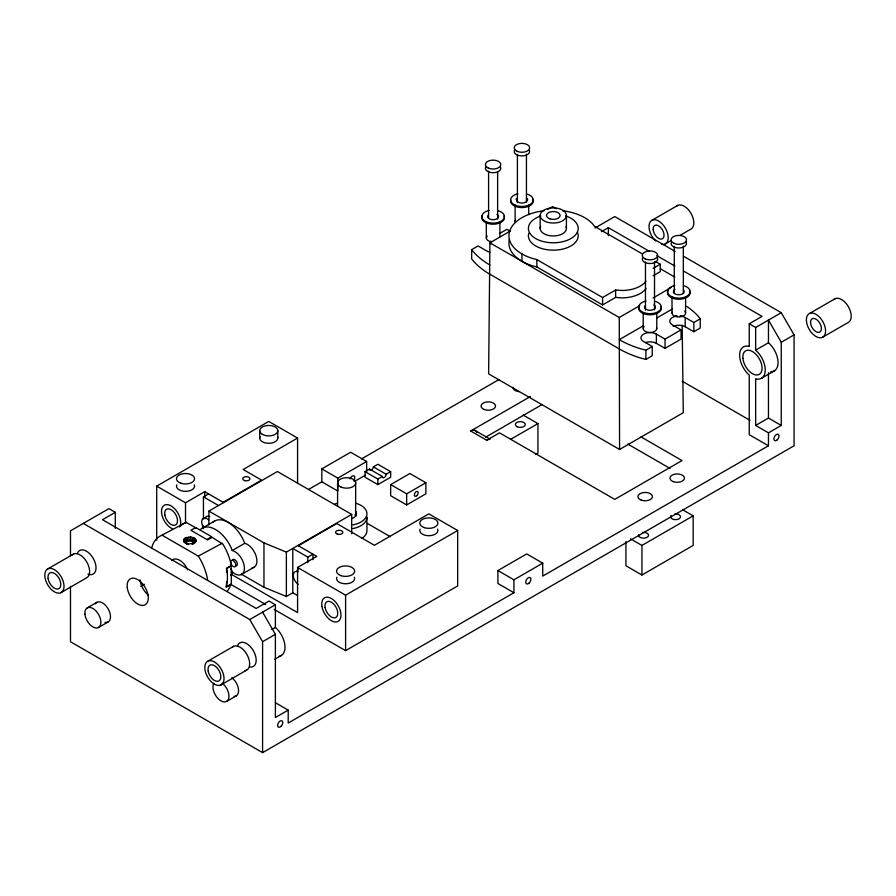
<?xml version="1.0" encoding="UTF-8"?>
<svg xmlns="http://www.w3.org/2000/svg" width="896" height="896" viewBox="0 0 896 896"><rect width="100%" height="100%" fill="white"/><g stroke="black" fill="none" stroke-linecap="round" stroke-linejoin="round"><path stroke-width="1.34" d="M203.448 519.042L203.448 496.854L208.578 493.898M208.891 524.955L208.891 511.09L277.413 471.531L351.691 514.416L351.691 533.826M297.405 595.459L292.779 592.794L286.373 596.49L263.962 587.25L263.962 542.886L208.891 511.09M286.373 596.49L286.373 552.126L351.691 514.416M292.779 592.794L292.779 548.43L307.821 557.11L312.95 554.154L312.95 559.698M190.792 537.04L185.326 537.925L183.546 539.829L184.162 541.99L187.174 544.141L186.166 542.371L188.093 540.938L190.299 540.781L190.792 537.04L194.286 538.104L196.067 540.086L195.451 542.226L192.304 544.242L195.451 542.226M151.637 547.904L152.331 545.698A40.746 24.338 61.8 0 1 161.47 535.438L186.122 522.346L196.202 528.158M190.299 540.781L191.386 541.005L192.685 537.421M192.965 543.749L196.067 541.184M191.386 541.005L192.304 541.386L194.286 538.104M193.312 543.155L192.965 541.912L195.451 539.022M193.312 542.517L196.067 540.086M645.467 342.541A9.061 5.23 0 0 1 656.398 343.37L665.045 348.365L681.05 339.125L681.05 329.874L665.045 339.125L656.398 334.13A9.061 5.23 0 0 0 643.586 334.13A9.061 5.23 0 0 0 643.586 341.522L652.232 346.517L652.232 355.757L645.893 359.419L640.898 358.098A88.749 51.24 0 0 1 619.259 348.914L489.91 274.243A88.749 51.24 0 0 1 472.45 259.93L471.666 258.888L471.666 249.648L478.061 245.963L486.707 250.947A9.061 5.23 0 0 0 489.866 252.134M500.013 233.285L506.878 229.32L510.115 231.19M682.17 325.192L683.29 412.698L619.573 449.478L488.622 373.878L489.91 242.816L510.418 230.966M547.837 209.373L552.664 206.584L556.214 208.634M594.978 227.998L614.768 216.563L675.091 251.395M156.699 540.198L156.699 486.125L268.755 421.434L297.573 438.066L297.573 483.168M115.304 528.338L115.304 512.322L102.502 519.714L256.178 608.451L268.99 601.048L275.397 604.744L275.397 627.435L276.147 628.096A18.11 10.461 60 0 1 284.894 645.355A18.11 10.461 60 0 1 279.048 656.32M601.384 231.694L608.373 227.662L649.51 251.418M47.981 568.803L73.595 554.019M652.176 220.147L677.79 205.363M156.699 486.125L185.517 502.768L204.725 491.68L223.619 502.589M297.573 438.066L243.152 469.493L261.554 480.122L223.138 502.309M60.827 592.715A13.586 7.84 60 0 0 57.378 571.928A13.586 7.84 60 0 0 45.013 577.64A13.586 7.84 60 0 0 60.827 592.715L86.442 577.92A13.586 7.84 60 0 0 86.442 561.445A13.586 7.84 60 0 0 72.251 554.971M665.034 244.059L670.846 240.699M680.165 235.323L690.637 229.264A13.586 7.84 60 0 0 690.637 212.789A13.586 7.84 60 0 0 676.446 206.315M202.149 528.237L214.637 521.024M544.074 210.728A44.374 25.614 0 0 0 509.309 232.445A44.374 25.614 0 0 0 533.154 258.619L536.85 259.571L602.605 297.528L615.63 290.013L621.813 290.483A26.208 15.131 0 0 0 646.038 281.142M653.139 268.363L660.24 264.253L660.24 271.656L653.139 275.755M509.477 239.176A44.374 25.614 0 0 0 533.154 266.011L536.85 266.963L602.605 304.92L615.63 297.405L621.813 297.875A26.208 15.131 0 0 0 646.038 288.534M366.643 461.496L337.826 478.128L337.826 491.064L321.821 481.824L321.821 468.888L350.627 452.256L366.643 461.496L366.643 471.845M87.237 607.891L96.835 602.336M140.762 586.365L144.379 584.27M308.538 489.496L321.821 481.824M361.491 458.92L499.106 379.478M489.91 242.816L619.259 317.498L639.766 305.648M653.05 297.987L671.149 287.538M365.042 471.654L369.522 469.067L382.334 476.459A2.71 1.568 -60 0 0 384.25 477.568A2.71 1.568 -60 0 0 386.165 474.253L390.656 471.654L390.656 477.21L377.843 484.602L365.042 477.21L365.042 471.654L377.843 479.058L382.334 476.459M370.485 470.434A2.71 1.568 -60 0 0 373.363 466.861L377.843 464.262L390.656 471.654M98.56 627.491L108.158 621.947M200.2 529.738A26.936 15.557 60 0 1 231.022 547.534L232.243 550.525L244.731 543.312L246.31 543.838A13.586 7.84 60 0 1 256.446 557.301A13.586 7.84 60 0 1 252.112 567.829M354.637 481.365L365.445 475.126M643.395 325.741L619.259 339.674A88.749 51.24 0 0 0 640.898 348.858L645.893 350.179L652.232 346.517M656.667 318.08L672.358 309.019M489.91 439.376A9.061 5.23 -60 0 0 486.707 440.238L470.691 430.998L530.432 396.502M390.656 484.602L409.864 473.514L425.869 482.754L425.869 493.842L406.661 504.93L390.656 495.69L390.656 484.602L406.661 493.842L425.869 482.754M241.248 574.616L253.736 567.403M485.554 437.203L542.293 404.443M298.379 545.742L336.795 523.566L374.416 545.283L428.848 513.856L457.666 530.499L457.666 585.95L345.598 650.642L274.154 609.403M486.707 440.238L499.509 432.846L614.768 499.386L682.013 460.566L641.066 436.934M680.221 316.03A9.061 5.23 0 0 1 685.205 317.498L693.851 322.482L700.235 318.797L698.376 316.467A88.749 51.24 0 0 0 686.75 306.41M673.109 326.368A9.061 5.23 0 0 1 685.205 326.738L693.851 331.733L700.235 328.048L700.235 318.797M510.53 439.421L537.936 423.595L537.936 453.174L535.55 454.552M231.302 574.302L297.573 612.573L297.573 567.459L316.781 556.371L297.898 545.474M70.482 586.264L70.482 641.726L262.584 752.629L794.069 445.782L794.069 334.869L781.256 312.693L755.653 327.477L755.653 350.157L756.403 350.818A18.11 10.461 60 0 1 765.251 369.992A18.11 10.461 60 0 1 756.403 378.952L755.653 378.739L755.653 425.443L768.454 432.846L768.454 445.782L749.246 434.694L749.246 375.043L748.485 374.382A18.11 10.461 60 0 1 739.637 355.208A18.11 10.461 60 0 1 748.485 346.248L749.246 346.461L749.246 323.781L762.048 316.389L683.39 270.973M83.294 523.421L249.782 619.539L275.397 604.744M809.558 313.466L835.173 298.67M207.995 661.102L233.61 646.318M271.902 629.451L275.397 627.435M755.653 350.157L768.454 342.765L768.454 320.085L781.256 342.261L781.256 425.443L768.454 432.846M262.584 752.629L262.584 641.715L275.397 634.323L262.584 612.147M781.256 342.261L794.069 334.869M297.573 567.459L345.598 595.19L457.666 530.499M822.405 337.366A13.586 7.84 60 0 0 818.944 316.579A13.586 7.84 60 0 0 806.59 322.302A13.586 7.84 60 0 0 822.405 337.366L848.019 322.582A13.586 7.84 60 0 0 848.019 306.096A13.586 7.84 60 0 0 833.829 299.622M220.853 685.014A13.586 7.84 60 0 0 217.392 664.216A13.586 7.84 60 0 0 205.027 669.939A13.586 7.84 60 0 0 220.853 685.014L246.467 670.219M274.546 659.422L281.523 655.379M761.779 378.112L774.592 370.72M226.621 701.434L236.23 695.89M542.73 563.158L513.923 579.802L513.923 592.738L497.907 583.498L497.907 570.55L526.725 553.918L542.73 563.158L542.73 576.094L768.454 445.782M755.653 425.443L768.454 418.051L781.256 425.443M513.923 592.738L288.198 723.05L288.198 710.114L275.397 717.506L275.397 634.323M630.504 538.832L641.939 545.429L693.168 515.861L693.168 545.429L641.939 575.008L625.923 565.768L625.923 541.565M207.413 539.974L212.206 537.398L222.902 544.174A40.746 24.338 61.8 0 1 231.134 564.469L231.358 584.17L226.554 586.88L226.554 581.616M162.131 535.226L198.285 556.091L222.286 543.222M194.286 543.099L188.821 543.973L185.326 542.909M186.122 522.346L185.472 522.57A40.746 24.338 61.8 0 0 180.701 525.75M232.243 550.525L233.822 551.051A13.586 7.84 60 0 1 244.429 568.21A13.586 7.84 60 0 1 233.822 573.115L232.243 571.816M263.962 542.886L286.373 552.126M683.536 256.267L781.256 312.693M656.768 255.606L674.923 266.078M642.309 253.904L594.485 226.296L592.838 224.157A44.374 25.614 0 0 0 562.531 210.728M655.458 261.498L660.24 264.253M660.374 268.778L674.8 277.099M749.246 323.781L755.653 327.477M681.05 329.874L672.403 324.89A9.061 5.23 0 0 1 676.458 316.142M682.181 381.181L749.952 420.314M627.816 444.069L669.962 468.406M523.062 415.016L537.936 423.595M682.875 509.914L693.168 515.861M474.813 430.349L489.675 438.928M373.363 466.861L386.165 474.253M321.821 468.888L337.826 478.128M497.907 570.55L513.923 579.802M367.427 523.499L390.309 536.715M203.448 496.854L218.501 505.546M241.214 574.112L263.962 587.25M115.304 512.322L108.909 508.626L70.482 530.813L70.482 555.766M230.563 584.237L265.686 604.509M275.397 702.722L288.198 710.114M184.162 541.99L186.514 543.614M192.304 541.386L192.965 541.912M183.546 540.926L186.166 543.01M186.928 543.592L188.093 544.522M768.454 342.765L769.205 343.426A18.11 10.461 60 0 1 778.03 361.659A18.11 10.461 60 0 1 770.706 371.728M183.546 539.829L186.166 542.371M184.162 538.787L186.514 541.778M471.666 249.648L472.45 250.69A88.749 51.24 0 0 0 489.91 264.992M198.285 556.091L198.901 557.054A40.746 24.338 61.8 0 1 207.133 577.338L207.67 580.25M249.782 619.539L262.584 641.715M185.326 537.925L187.174 541.285M244.731 543.312L243.51 540.333A26.936 15.557 60 0 0 212.688 522.536M186.928 537.309L188.093 540.938M188.81 536.995L189.168 540.758M619.573 449.478L619.259 317.498M768.454 372.714L768.454 418.051M693.851 322.482L693.851 331.733M685.597 296.789L685.597 313.062M685.205 317.498L685.205 326.738M683.323 246.165L683.323 292.936M674.285 246.445L674.285 293.216M672.011 296.789L672.011 313.062M665.045 339.125L665.045 348.365M656.779 313.678L656.779 328.586M656.398 334.13L656.398 343.37M654.517 261.71L654.517 309.859M645.893 350.179L645.893 359.419M645.467 261.979L645.467 310.128M643.205 313.678L643.205 328.586M641.939 545.429L641.939 575.008M615.63 290.013L615.63 297.405M608.373 227.662L608.373 235.659M602.605 297.528L602.605 304.92M566.429 215.454A13.126 7.582 0 0 1 546.739 222.018A13.126 7.582 0 0 1 546.739 208.891A13.126 7.582 0 0 1 566.429 215.454L566.429 228.402M540.165 215.454L540.165 228.402M536.85 259.571L536.85 266.963M528.718 205.106L528.718 214.592M526.445 154.123L526.445 202.272M521.92 253.904L521.92 261.296M517.406 154.392L517.406 202.541M515.133 205.106L515.133 221.368M499.901 221.738L499.901 236.656M497.627 172.267L497.627 219.038M490.862 241.203L490.862 243.846M488.589 171.158L488.589 217.93M486.315 223.093L486.315 238.011M406.661 493.842L406.661 504.93M377.843 479.058L377.843 484.602M355.667 482.653L355.667 515.614M345.598 595.19L345.598 650.642M337.579 483.202L337.579 506.542M307.821 557.11L307.821 562.666M277.816 430.674L277.816 438.066M259.706 430.674L259.706 438.066M226.554 572.41L226.554 568.467L231.358 565.667L226.554 568.243L226.867 569.957A40.746 24.338 61.8 0 1 226.397 585.749L225.994 587.048L230.787 584.472L230.507 585.379A40.746 24.338 61.8 0 1 227.45 590.968M204.725 491.68L204.725 497.146M203.448 525.963L203.448 528.741M185.517 502.768L185.517 523.264M230.798 568.77A4.525 2.61 60 0 1 230.798 575.165M298.155 584.371A7.694 4.446 60 0 1 293.283 575.31A7.694 4.446 60 0 1 298.155 571.872M296.946 571.178A7.694 4.446 60 0 1 298.278 569.822M171.584 560.482A14.034 8.389 61.8 0 1 187.634 569.755M203.47 527.576A7.694 4.446 60 0 1 202.395 519.142A7.694 4.446 60 0 1 208.79 520.005M204.982 518.773A7.694 4.446 60 0 1 209.742 516.578M232.355 560.47A3.618 2.094 60 0 1 236.634 561.613A3.618 2.094 60 0 1 235.491 565.902M194.264 484.781A9.061 5.23 0 0 1 185.517 491.355A9.061 5.23 0 0 1 176.77 484.781M277.502 436.722A9.061 5.23 0 0 1 268.755 443.296A9.061 5.23 0 0 1 260.008 436.722M437.595 529.144A9.061 5.23 0 0 1 428.848 535.718A9.061 5.23 0 0 1 420.101 529.144M354.346 577.203A9.061 5.23 0 0 1 345.598 583.778A9.061 5.23 0 0 1 336.851 577.203M361.85 538.462A20.373 11.76 0 0 0 366.923 530.309L366.923 517.003A20.373 11.76 0 0 1 352.856 528.562M355.029 514.875A9.509 5.488 0 0 1 355.6 515.67M172.614 528.819A13.586 7.84 60 0 1 161.515 510.877A13.586 7.84 60 0 1 173.589 507.718A13.586 7.84 60 0 1 179.67 526.971M355.432 514.797A9.957 5.746 0 0 1 356.182 515.917M355.813 503.227A20.373 11.76 0 0 1 366.878 514.629A20.373 11.76 0 0 1 352.856 524.899M334.589 504.19A20.373 11.76 0 0 1 337.31 503.227M355.432 511.101A9.957 5.746 0 0 1 351.982 518.526M529.357 150.36A7.694 4.446 0 0 1 521.517 155.938A7.694 4.446 0 0 1 514.741 149.912M500.539 167.126A7.694 4.446 0 0 1 492.71 172.715A7.694 4.446 0 0 1 485.923 166.678M657.429 257.947A7.694 4.446 0 0 1 649.589 263.536A7.694 4.446 0 0 1 642.802 257.499M685.664 241.539A7.694 4.446 0 0 1 679.213 247.99A7.694 4.446 0 0 1 671.619 241.965M515.368 222.387A6.787 3.92 0 0 1 515.368 220.36M516.04 199.08A6.787 3.92 0 0 1 517.115 198.262M526.725 198.262A6.787 3.92 0 0 1 527.8 199.08M526.624 198.363A5.432 3.136 0 0 1 521.92 203.067A5.432 3.136 0 0 1 517.216 198.363M532.862 199.349A11.323 6.541 0 0 1 522.514 207.57A11.323 6.541 0 0 1 510.742 200.021M527.061 194.107A11.323 6.541 0 0 1 530.466 204.221A11.323 6.541 0 0 1 512.646 203.683A11.323 6.541 0 0 1 517.866 193.827M491.355 241.797A6.787 3.92 0 0 1 487.222 236.051M496.955 214.346A5.432 3.136 0 0 1 497.269 218.579A5.432 3.136 0 0 1 489.989 219.139A5.432 3.136 0 0 1 488.398 214.995M504.045 215.981A11.323 6.541 0 0 1 492.52 224.202A11.323 6.541 0 0 1 482.541 215.331M498.243 210.739A11.323 6.541 0 0 1 501.648 220.853A11.323 6.541 0 0 1 483.84 220.315A11.323 6.541 0 0 1 489.048 210.47M656.555 327.566A6.787 3.92 0 0 1 649.107 332.472A6.787 3.92 0 0 1 644.112 326.626M653.834 304.92A5.432 3.136 0 0 1 654.158 309.154A5.432 3.136 0 0 1 646.878 309.714A5.432 3.136 0 0 1 645.288 305.57M660.923 306.555A11.323 6.541 0 0 1 649.398 314.776A11.323 6.541 0 0 1 639.419 305.906M655.133 301.314A11.323 6.541 0 0 1 658.538 311.427A11.323 6.541 0 0 1 640.718 310.89A11.323 6.541 0 0 1 645.938 301.045M577.36 232.064A24.909 14.381 0 0 1 554.389 250.152A24.909 14.381 0 0 1 528.774 233.296M565.757 215.947A24.909 14.381 0 0 1 572.376 237.642A24.909 14.381 0 0 1 534.218 237.642A24.909 14.381 0 0 1 540.848 215.947M565.981 226.43A13.126 7.582 0 0 1 553.302 235.973A13.126 7.582 0 0 1 540.613 226.43M684.69 311.102A6.787 3.92 0 0 1 679.694 316.949A6.787 3.92 0 0 1 672.246 312.043M681.52 315.773A5.432 3.136 0 0 1 680.21 316.086M677.398 316.086A5.432 3.136 0 0 1 676.088 315.773M683.514 290.046A5.432 3.136 0 0 1 681.923 294.179A5.432 3.136 0 0 1 674.643 293.63A5.432 3.136 0 0 1 674.968 289.397M689.741 291.032A11.323 6.541 0 0 1 678.216 299.253A11.323 6.541 0 0 1 668.237 290.382M683.95 285.79A11.323 6.541 0 0 1 687.355 295.904A11.323 6.541 0 0 1 669.536 295.366A11.323 6.541 0 0 1 674.755 285.51M674.778 513.946A4.984 2.878 0 0 1 680.523 516.936A4.984 2.878 0 0 1 674.262 519.557A4.984 2.878 0 0 1 671.115 515.48M642.757 532.426A4.984 2.878 0 0 1 648.514 535.114A4.984 2.878 0 0 1 643.272 538.138A4.984 2.878 0 0 1 638.613 534.811M655.637 240.934A13.586 7.84 60 0 1 650.832 221.099A13.586 7.84 60 0 1 666.366 230.07A13.586 7.84 60 0 1 661.573 244.362M232.266 647.259A13.586 7.84 60 0 1 247.173 654.965A13.586 7.84 60 0 1 244.843 670.645M470.691 430.998A9.061 5.23 -60 0 1 476.717 432.387M519.187 391.686A7.246 4.178 0 0 1 513.083 387.33M148.546 595.258A14.941 8.624 60 0 1 140.045 579.891M95.368 603.826A11.323 6.541 60 0 1 108.584 609.661A11.323 6.541 60 0 1 104.978 622.362M231.818 677.678A11.323 6.541 60 0 1 238.47 689.203A11.323 6.541 60 0 1 234.203 696.416M222.219 683.222A11.323 6.541 60 0 1 228.693 698.488A11.323 6.541 60 0 1 218.098 698.6A11.323 6.541 60 0 1 213.83 683.312M369.779 470.03A2.71 1.568 -60 0 1 369.522 469.067M350.011 478.856A3.618 2.094 -60 0 1 354.043 475.922A3.618 2.094 -60 0 1 353.517 480.872M77.291 553.571A13.586 7.84 60 0 1 87.92 552.182A13.586 7.84 60 0 1 96.029 567.818A13.586 7.84 60 0 1 87.92 574.101M237.44 645.96A13.586 7.84 60 0 1 253.366 650.742A13.586 7.84 60 0 1 249.547 666.926M195.698 527.52L190.893 530.286L206.898 539.526L211.702 536.76L195.698 527.52M230.664 562.106A3.618 2.094 60 0 0 234.506 566.888A3.618 2.094 60 0 0 234.506 561.758A3.618 2.094 60 0 0 230.664 562.106M244.541 480.547A3.618 2.094 0 0 0 249.973 478.733A3.618 2.094 0 0 0 244.541 476.93A3.618 2.094 0 0 0 244.541 480.547M337.389 534.15A3.618 2.094 0 0 0 342.821 532.347A3.618 2.094 0 0 0 337.389 530.533A3.618 2.094 0 0 0 337.389 534.15M262.36 434.37A9.061 5.23 0 0 0 277.502 432.029A9.061 5.23 0 0 0 266.414 425.622A9.061 5.23 0 0 0 262.36 434.37M424.312 527.632A9.061 5.23 0 0 0 437.898 523.096A9.061 5.23 0 0 0 424.312 518.571A9.061 5.23 0 0 0 424.312 527.632M341.074 575.691A9.061 5.23 0 0 0 354.659 571.155A9.061 5.23 0 0 0 341.074 566.63A9.061 5.23 0 0 0 341.074 575.691M180.992 483.269A9.061 5.23 0 0 0 194.566 478.733A9.061 5.23 0 0 0 180.992 474.208A9.061 5.23 0 0 0 180.992 483.269M321.966 606.48A13.586 7.84 60 0 0 337.792 621.555A13.586 7.84 60 0 0 334.331 600.757A13.586 7.84 60 0 0 321.966 606.48M340.928 486.998A9.061 5.23 0 0 0 355.578 483.75A9.061 5.23 0 0 0 343.381 478.05A9.061 5.23 0 0 0 340.928 486.998M325.102 607.522A9.061 5.23 60 0 0 335.642 617.568A9.061 5.23 60 0 0 333.334 603.702A9.061 5.23 60 0 0 325.102 607.522M164.853 515.01A9.061 5.23 60 0 0 175.403 525.056A9.061 5.23 60 0 0 173.096 511.19A9.061 5.23 60 0 0 164.853 515.01M517.082 151.267A7.694 4.446 0 0 0 529.525 148.501A7.694 4.446 0 0 0 519.165 143.662A7.694 4.446 0 0 0 517.082 151.267M488.264 168.034A7.694 4.446 0 0 0 500.707 165.267A7.694 4.446 0 0 0 490.347 160.429A7.694 4.446 0 0 0 488.264 168.034M645.142 258.854A7.694 4.446 0 0 0 657.597 256.088A7.694 4.446 0 0 0 647.237 251.25A7.694 4.446 0 0 0 645.142 258.854M673.96 243.309A7.694 4.446 0 0 0 686.414 240.554A7.694 4.446 0 0 0 676.043 235.704A7.694 4.446 0 0 0 673.96 243.309M549.909 218.848A6.787 3.92 0 0 0 560.09 215.454A6.787 3.92 0 0 0 549.909 212.061A6.787 3.92 0 0 0 549.909 218.848M517.194 426.754A4.984 2.878 0 0 0 525.246 424.973A4.984 2.878 0 0 0 518.538 421.837A4.984 2.878 0 0 0 517.194 426.754M653.184 229.634A7.694 4.446 60 0 0 661.797 239.03A7.694 4.446 60 0 0 660.811 227.64A7.694 4.446 60 0 0 653.184 229.634M810.566 322.952A7.694 4.446 60 0 0 819.179 332.349A7.694 4.446 60 0 0 818.194 320.958A7.694 4.446 60 0 0 810.566 322.952M208.163 670.981A9.061 5.23 60 0 0 218.714 681.027A9.061 5.23 60 0 0 216.406 667.162A9.061 5.23 60 0 0 208.163 670.981M48.138 578.682A9.061 5.23 60 0 0 58.688 588.728A9.061 5.23 60 0 0 56.381 574.874A9.061 5.23 60 0 0 48.138 578.682M673.266 481.634A7.246 4.178 0 0 0 684.443 478.352A7.246 4.178 0 0 0 673.915 474.398A7.246 4.178 0 0 0 673.266 481.634M641.245 500.125A7.246 4.178 0 0 0 652.422 496.832A7.246 4.178 0 0 0 641.894 492.89A7.246 4.178 0 0 0 641.245 500.125M484.355 409.55A7.246 4.178 0 0 0 495.544 406.258A7.246 4.178 0 0 0 485.016 402.315A7.246 4.178 0 0 0 484.355 409.55M280.862 726.454A3.618 2.094 -60 0 0 282.005 720.843A3.618 2.094 -60 0 0 277.715 724.64A3.618 2.094 -60 0 0 280.862 726.454M528.987 583.195A3.618 2.094 -60 0 0 530.141 577.584A3.618 2.094 -60 0 0 525.851 581.381A3.618 2.094 -60 0 0 528.987 583.195M777.123 439.936A3.618 2.094 -60 0 0 778.266 434.325A3.618 2.094 -60 0 0 773.987 438.122A3.618 2.094 -60 0 0 777.123 439.936M127.299 587.832A14.941 8.624 60 0 0 144.458 605.102A14.941 8.624 60 0 0 141.4 582.501A14.941 8.624 60 0 0 127.299 587.832M742.896 358.243A13.586 7.84 60 0 0 758.094 374.83A13.586 7.84 60 0 0 756.347 354.726A13.586 7.84 60 0 0 742.896 358.243M84.93 614.062A11.323 6.541 60 0 0 97.597 627.883A11.323 6.541 60 0 0 96.152 611.128A11.323 6.541 60 0 0 84.93 614.062M416.763 495.701A2.722 1.568 -60 0 0 417.626 491.49A2.722 1.568 -60 0 0 414.411 494.334A2.722 1.568 -60 0 0 416.763 495.701"/></g></svg>
